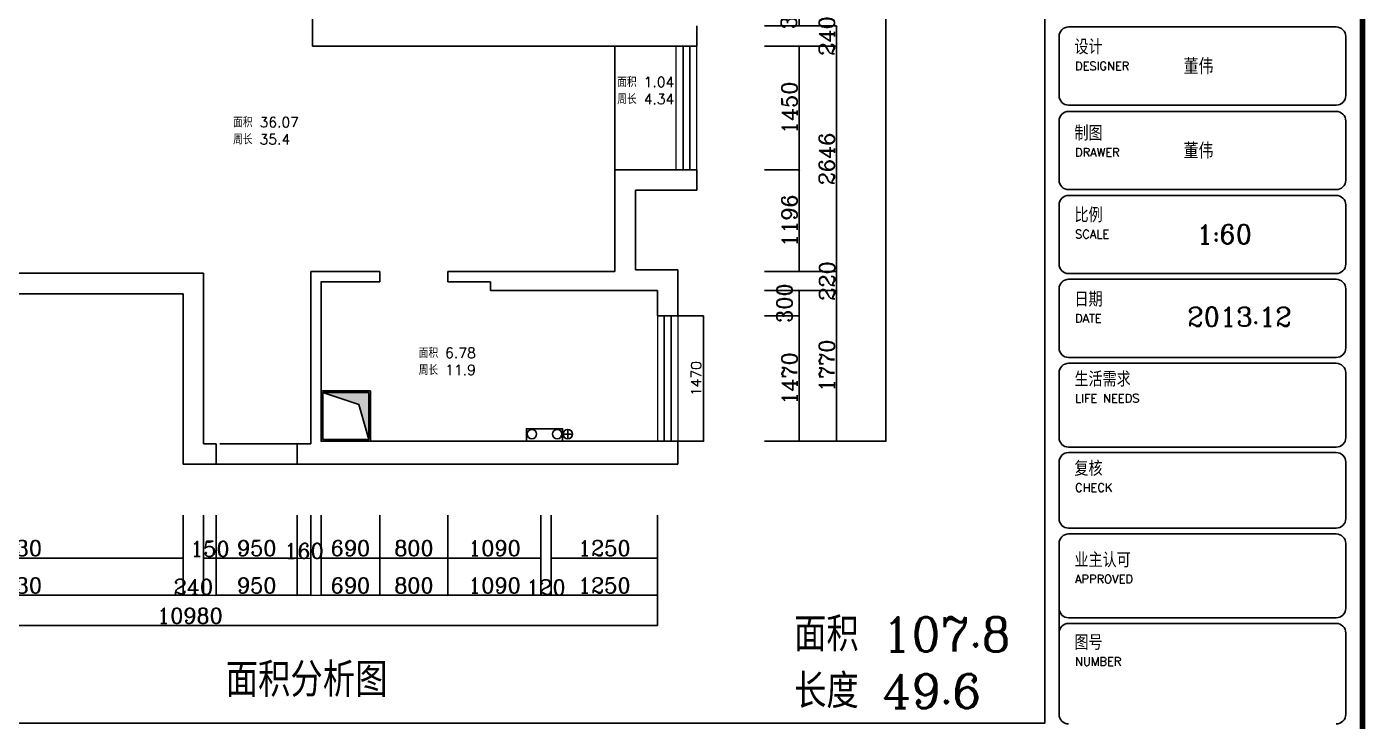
# Model space of a CAD drawing. Header units: millimetres. Extents: x 450898 to 739469, y -912654 to -458543.
# Drawn here: x 459396 to 475110, y -894911 to -886762 of the extents above; entities that cross this region are included whole.
import ezdxf

# ---------------------------------------------------------------- set-up
doc = ezdxf.new("R2010")
doc.units = ezdxf.units.MM
doc.header["$MEASUREMENT"] = 0
doc.header["$PDMODE"] = 3
doc.layers.get('0').update_dxf_attribs({"linetype": 'CONTINUOUS'})
doc.layers.get('DEFPOINTS').update_dxf_attribs({"linetype": 'CONTINUOUS'})
for name, color, linetype in [('TOP', 7, 'CONTINUOUS'), ('txt', 7, 'CONTINUOUS'), ('墙线', 5, 'CONTINUOUS'), ('家具', 7, 'CONTINUOUS')]:
    doc.layers.add(name, color=color, linetype=linetype)
doc.layers.add('门窗', color=4, linetype='CONTINUOUS', lineweight=13)
doc.styles.add('HZXY', font='complex.shx', dxfattribs={"bigfont": 'HZXY.shx'})
doc.styles.add('ROMAND', font='romand')
doc.styles.get("Standard").update_dxf_attribs({"font": 'complex.shx', "bigfont": 'hzxy.shx'})
doc.dimstyles.new('LMDIM40', dxfattribs={"dimtxt": 80, "dimasz": 20, "dimexe": 0, "dimexo": 0, "dimgap": 25, "dimtad": 1, "dimdec": 0, "dimzin": 0, "dimdsep": 46, "dimtxsty": 'Standard', "dimblk1": 'DOT', "dimblk2": 'DOT', "dimsah": 1, "dimcen": 0, "dimclrd": 2, "dimclre": 2, "dimclrt": 2, "dimadec": 0, "dimazin": 0, "dimtfac": 1, "dimtdec": 0, "dimtmove": 2, "dimatfit": 3, "dimldrblk": 'DOT', "dimfxl": 0, "dimtolj": 1, "dimtzin": 0, "dimarcsym": 0})

# ---------------------------------------------------------------- blocks, each defined once
blk = doc.blocks.new('_ArchTick')
at = {"color": 0, "linetype": 'ByBlock', "const_width": 0.15}
blk.add_lwpolyline([(-0.5, -0.5), (0.5, 0.5)], dxfattribs=at)
blk = doc.blocks.new('*D540')
at = {"layer": 'DEFPOINTS', "color": 0}
for p in [(468057, -890155), (468466, -890155), (468057, -891625)]:
    blk.add_point(p, dxfattribs=at)
at = {"layer": '门窗', "color": 2, "lineweight": -2}
for p, q in [((468057, -890155), (468466, -890155)), ((468466, -891625), (468466, -890155)), ((468057, -891625), (468466, -891625))]:
    blk.add_line(p, q, dxfattribs=at)
at = {"layer": '门窗', "color": 2, "lineweight": -2, "xscale": 20, "yscale": 20, "zscale": 20}
for p, rotation in [((468466, -890155), 90), ((468466, -891625), 270)]:
    blk.add_blockref('_ArchTick', p, dxfattribs=dict(at, rotation=rotation))
at = {"layer": '门窗', "color": 2, "insert": (468351, -890890), "char_height": 180, "attachment_point": 5, "rotation": 90}
blk.add_mtext('\\A1;1470', dxfattribs=at)
blk = doc.blocks.new('_DOT')
at = {"color": 0, "linetype": 'ByBlock'}
blk.add_line((-0.5, 0), (-1, 0), dxfattribs=at)
at = {"color": 0, "linetype": 'ByBlock', "const_width": 0.5}
blk.add_lwpolyline([(-0.25, 0, 1), (0.25, 0, 1)], format="xyb", close=True, dxfattribs=at)
blk = doc.blocks.new('DOT')
at = {"color": 0, "linetype": 'ByBlock'}
blk.add_line((-0.35, 0), (-1, 0), dxfattribs=at)
at = {"color": 0, "linetype": 'ByBlock', "const_width": 0.35}
blk.add_lwpolyline([(-0.175, 0, 1), (0.175, 0, 1)], format="xyb", close=True, dxfattribs=at)
blk = doc.blocks.new('*D541')
at = {"layer": 'DEFPOINTS', "color": 0}
for p in [(468057, -889855), (468466, -889855), (468057, -890155)]:
    blk.add_point(p, dxfattribs=at)
at = {"layer": '门窗', "color": 2, "lineweight": -2}
for p, q in [((468057, -889855), (468466, -889855)), ((468466, -890155), (468466, -889855)), ((468057, -890155), (468466, -890155))]:
    blk.add_line(p, q, dxfattribs=at)
at = {"layer": '门窗', "color": 2, "lineweight": -2, "xscale": 20, "yscale": 20, "zscale": 20}
for p, rotation in [((468466, -889855), 90), ((468466, -890155), 270)]:
    blk.add_blockref('_ArchTick', p, dxfattribs=dict(at, rotation=rotation))
at = {"layer": '门窗', "color": 2, "insert": (468292, -890005), "char_height": 180, "attachment_point": 5, "rotation": 90}
blk.add_mtext('\\A1;300', dxfattribs=at)
blk = doc.blocks.new('*D542')
at = {"layer": 'DEFPOINTS', "color": 0}
for p in [(468057, -888439), (468466, -888439), (468057, -889635)]:
    blk.add_point(p, dxfattribs=at)
at = {"layer": '门窗', "color": 2, "lineweight": -2}
for p, q in [((468057, -888439), (468466, -888439)), ((468466, -889635), (468466, -888439)), ((468057, -889635), (468466, -889635))]:
    blk.add_line(p, q, dxfattribs=at)
at = {"layer": '门窗', "color": 2, "lineweight": -2, "xscale": 20, "yscale": 20, "zscale": 20}
for p, rotation in [((468466, -888439), 90), ((468466, -889635), 270)]:
    blk.add_blockref('_ArchTick', p, dxfattribs=dict(at, rotation=rotation))
at = {"layer": '门窗', "color": 2, "insert": (468351, -889037), "char_height": 180, "attachment_point": 5, "rotation": 90}
blk.add_mtext('\\A1;1196', dxfattribs=at)
blk = doc.blocks.new('*D543')
at = {"layer": 'DEFPOINTS', "color": 0}
for p in [(468057, -886989), (468466, -886989), (468057, -888439)]:
    blk.add_point(p, dxfattribs=at)
at = {"layer": '门窗', "color": 2, "lineweight": -2}
for p, q in [((468057, -886989), (468466, -886989)), ((468466, -888439), (468466, -886989)), ((468057, -888439), (468466, -888439))]:
    blk.add_line(p, q, dxfattribs=at)
at = {"layer": '门窗', "color": 2, "lineweight": -2, "xscale": 20, "yscale": 20, "zscale": 20}
for p, rotation in [((468466, -886989), 90), ((468466, -888439), 270)]:
    blk.add_blockref('_ArchTick', p, dxfattribs=dict(at, rotation=rotation))
at = {"layer": '门窗', "color": 2, "insert": (468351, -887714), "char_height": 180, "attachment_point": 5, "rotation": 90}
blk.add_mtext('\\A1;1450', dxfattribs=at)
blk = doc.blocks.new('*D544')
at = {"layer": 'DEFPOINTS', "color": 0}
for p in [(468057, -886369), (468466, -886369), (468057, -886749)]:
    blk.add_point(p, dxfattribs=at)
at = {"layer": '门窗', "color": 2, "lineweight": -2}
for p, q in [((468057, -886369), (468466, -886369)), ((468466, -886749), (468466, -886369)), ((468057, -886749), (468466, -886749))]:
    blk.add_line(p, q, dxfattribs=at)
at = {"layer": '门窗', "color": 2, "lineweight": -2, "xscale": 20, "yscale": 20, "zscale": 20}
for p, rotation in [((468466, -886369), 90), ((468466, -886749), 270)]:
    blk.add_blockref('_ArchTick', p, dxfattribs=dict(at, rotation=rotation))
at = {"layer": '门窗', "color": 2, "insert": (468342, -886559), "char_height": 180, "attachment_point": 5, "rotation": 90}
blk.add_mtext('\\A1;380', dxfattribs=at)
blk = doc.blocks.new('*D553')
at = {"layer": 'DEFPOINTS', "color": 0}
for p in [(468057, -886749), (468057, -886989), (468904, -886989)]:
    blk.add_point(p, dxfattribs=at)
at = {"layer": '门窗', "color": 2, "lineweight": -2}
for p, q in [((468057, -886749), (468904, -886749)), ((468904, -886749), (468904, -886989)), ((468057, -886989), (468904, -886989))]:
    blk.add_line(p, q, dxfattribs=at)
at = {"layer": '门窗', "color": 2, "lineweight": -2, "xscale": 20, "yscale": 20, "zscale": 20}
for p, rotation in [((468904, -886749), 90), ((468904, -886989), 270)]:
    blk.add_blockref('_ArchTick', p, dxfattribs=dict(at, rotation=rotation))
at = {"layer": '门窗', "color": 2, "insert": (468790, -886869), "char_height": 180, "attachment_point": 5, "rotation": 90}
blk.add_mtext('\\A1;240', dxfattribs=at)
blk = doc.blocks.new('*D554')
at = {"layer": 'DEFPOINTS', "color": 0}
for p in [(468057, -886989), (468057, -889635), (468904, -889635)]:
    blk.add_point(p, dxfattribs=at)
at = {"layer": '门窗', "color": 2, "lineweight": -2}
for p, q in [((468057, -886989), (468904, -886989)), ((468904, -886989), (468904, -889635)), ((468057, -889635), (468904, -889635))]:
    blk.add_line(p, q, dxfattribs=at)
at = {"layer": '门窗', "color": 2, "lineweight": -2, "xscale": 20, "yscale": 20, "zscale": 20}
for p, rotation in [((468904, -886989), 90), ((468904, -889635), 270)]:
    blk.add_blockref('_ArchTick', p, dxfattribs=dict(at, rotation=rotation))
at = {"layer": '门窗', "color": 2, "insert": (468789, -888312), "char_height": 180, "attachment_point": 5, "rotation": 90}
blk.add_mtext('\\A1;2646', dxfattribs=at)
blk = doc.blocks.new('*D555')
at = {"layer": 'DEFPOINTS', "color": 0}
for p in [(468057, -889635), (468057, -889855), (468904, -889855)]:
    blk.add_point(p, dxfattribs=at)
at = {"layer": '门窗', "color": 2, "lineweight": -2}
for p, q in [((468057, -889635), (468904, -889635)), ((468904, -889635), (468904, -889855)), ((468057, -889855), (468904, -889855))]:
    blk.add_line(p, q, dxfattribs=at)
at = {"layer": '门窗', "color": 2, "lineweight": -2, "xscale": 20, "yscale": 20, "zscale": 20}
for p, rotation in [((468904, -889635), 90), ((468904, -889855), 270)]:
    blk.add_blockref('_ArchTick', p, dxfattribs=dict(at, rotation=rotation))
at = {"layer": '门窗', "color": 2, "insert": (468794, -889745), "char_height": 180, "attachment_point": 5, "rotation": 90}
blk.add_mtext('\\A1;220', dxfattribs=at)
blk = doc.blocks.new('*D556')
at = {"layer": 'DEFPOINTS', "color": 0}
for p in [(468057, -889855), (468057, -891625), (468904, -891625)]:
    blk.add_point(p, dxfattribs=at)
at = {"layer": '门窗', "color": 2, "lineweight": -2}
for p, q in [((468057, -889855), (468904, -889855)), ((468904, -889855), (468904, -891625)), ((468057, -891625), (468904, -891625))]:
    blk.add_line(p, q, dxfattribs=at)
at = {"layer": '门窗', "color": 2, "lineweight": -2, "xscale": 20, "yscale": 20, "zscale": 20}
for p, rotation in [((468904, -889855), 90), ((468904, -891625), 270)]:
    blk.add_blockref('_ArchTick', p, dxfattribs=dict(at, rotation=rotation))
at = {"layer": '门窗', "color": 2, "insert": (468789, -890740), "char_height": 180, "attachment_point": 5, "rotation": 90}
blk.add_mtext('\\A1;1770', dxfattribs=at)
blk = doc.blocks.new('*D557')
at = {"layer": 'DEFPOINTS', "color": 0}
for p in [(468057, -880999), (468057, -891625), (469481, -891625)]:
    blk.add_point(p, dxfattribs=at)
at = {"layer": '门窗', "color": 2, "lineweight": -2}
for p, q in [((468057, -880999), (469481, -880999)), ((469481, -880999), (469481, -891625)), ((468057, -891625), (469481, -891625))]:
    blk.add_line(p, q, dxfattribs=at)
at = {"layer": '门窗', "color": 2, "lineweight": -2, "xscale": 20, "yscale": 20, "zscale": 20}
for p, rotation in [((469481, -880999), 90), ((469481, -891625), 270)]:
    blk.add_blockref('_ArchTick', p, dxfattribs=dict(at, rotation=rotation))
at = {"layer": '门窗', "color": 2, "insert": (469366, -886312), "char_height": 180, "attachment_point": 5, "rotation": 90}
blk.add_mtext('\\A1;10626', dxfattribs=at)
blk = doc.blocks.new('*D575')
at = {"layer": 'DEFPOINTS', "color": 0}
for p in [(457301, -892493), (461231, -892493), (461231, -892996)]:
    blk.add_point(p, dxfattribs=at)
at = {"layer": '门窗', "color": 2, "lineweight": -2}
for p, q in [((457301, -892493), (457301, -892996)), ((461231, -892493), (461231, -892996)), ((457301, -892996), (461231, -892996))]:
    blk.add_line(p, q, dxfattribs=at)
at = {"layer": '门窗', "color": 2, "lineweight": -2, "xscale": 20, "yscale": 20, "zscale": 20, "rotation": 180}
blk.add_blockref('_ArchTick', (457301, -892996), dxfattribs=at)
at = {"layer": '门窗', "color": 2, "lineweight": -2, "xscale": 20, "yscale": 20, "zscale": 20}
blk.add_blockref('_ArchTick', (461231, -892996), dxfattribs=at)
at = {"layer": '门窗', "color": 2, "insert": (459266, -892881), "char_height": 180, "attachment_point": 5}
blk.add_mtext('\\A1;3930', dxfattribs=at)
blk = doc.blocks.new('*D576')
at = {"layer": 'DEFPOINTS', "color": 0}
for p in [(461471, -892493), (461621, -892493), (461621, -892996)]:
    blk.add_point(p, dxfattribs=at)
at = {"layer": '门窗', "color": 2, "lineweight": -2}
for p, q in [((461471, -892493), (461471, -892996)), ((461621, -892493), (461621, -892996)), ((461471, -892996), (461621, -892996))]:
    blk.add_line(p, q, dxfattribs=at)
at = {"layer": '门窗', "color": 2, "lineweight": -2, "xscale": 20, "yscale": 20, "zscale": 20, "rotation": 180}
blk.add_blockref('_ArchTick', (461471, -892996), dxfattribs=at)
at = {"layer": '门窗', "color": 2, "lineweight": -2, "xscale": 20, "yscale": 20, "zscale": 20}
blk.add_blockref('_ArchTick', (461621, -892996), dxfattribs=at)
at = {"layer": '门窗', "color": 2, "insert": (461546, -892889), "char_height": 180, "attachment_point": 5}
blk.add_mtext('\\A1;150', dxfattribs=at)
blk = doc.blocks.new('*D577')
at = {"layer": 'DEFPOINTS', "color": 0}
for p in [(461621, -892493), (462571, -892493), (462571, -892996)]:
    blk.add_point(p, dxfattribs=at)
at = {"layer": '门窗', "color": 2, "lineweight": -2}
for p, q in [((461621, -892493), (461621, -892996)), ((462571, -892493), (462571, -892996)), ((461621, -892996), (462571, -892996))]:
    blk.add_line(p, q, dxfattribs=at)
at = {"layer": '门窗', "color": 2, "lineweight": -2, "xscale": 20, "yscale": 20, "zscale": 20, "rotation": 180}
blk.add_blockref('_ArchTick', (461621, -892996), dxfattribs=at)
at = {"layer": '门窗', "color": 2, "lineweight": -2, "xscale": 20, "yscale": 20, "zscale": 20}
blk.add_blockref('_ArchTick', (462571, -892996), dxfattribs=at)
at = {"layer": '门窗', "color": 2, "insert": (462096, -892881), "char_height": 180, "attachment_point": 5}
blk.add_mtext('\\A1;950', dxfattribs=at)
blk = doc.blocks.new('*D578')
at = {"layer": 'DEFPOINTS', "color": 0}
for p in [(462851, -892493), (463541, -892493), (463541, -892996)]:
    blk.add_point(p, dxfattribs=at)
at = {"layer": '门窗', "color": 2, "lineweight": -2}
for p, q in [((462851, -892493), (462851, -892996)), ((463541, -892493), (463541, -892996)), ((462851, -892996), (463541, -892996))]:
    blk.add_line(p, q, dxfattribs=at)
at = {"layer": '门窗', "color": 2, "lineweight": -2, "xscale": 20, "yscale": 20, "zscale": 20, "rotation": 180}
blk.add_blockref('_ArchTick', (462851, -892996), dxfattribs=at)
at = {"layer": '门窗', "color": 2, "lineweight": -2, "xscale": 20, "yscale": 20, "zscale": 20}
blk.add_blockref('_ArchTick', (463541, -892996), dxfattribs=at)
at = {"layer": '门窗', "color": 2, "insert": (463196, -892881), "char_height": 180, "attachment_point": 5}
blk.add_mtext('\\A1;690', dxfattribs=at)
blk = doc.blocks.new('*D579')
at = {"layer": 'DEFPOINTS', "color": 0}
for p in [(463541, -892493), (464341, -892493), (464341, -892996)]:
    blk.add_point(p, dxfattribs=at)
at = {"layer": '门窗', "color": 2, "lineweight": -2}
for p, q in [((463541, -892493), (463541, -892996)), ((464341, -892493), (464341, -892996)), ((463541, -892996), (464341, -892996))]:
    blk.add_line(p, q, dxfattribs=at)
at = {"layer": '门窗', "color": 2, "lineweight": -2, "xscale": 20, "yscale": 20, "zscale": 20, "rotation": 180}
blk.add_blockref('_ArchTick', (463541, -892996), dxfattribs=at)
at = {"layer": '门窗', "color": 2, "lineweight": -2, "xscale": 20, "yscale": 20, "zscale": 20}
blk.add_blockref('_ArchTick', (464341, -892996), dxfattribs=at)
at = {"layer": '门窗', "color": 2, "insert": (463941, -892881), "char_height": 180, "attachment_point": 5}
blk.add_mtext('\\A1;800', dxfattribs=at)
blk = doc.blocks.new('*D580')
at = {"layer": 'DEFPOINTS', "color": 0}
for p in [(464341, -892493), (465431, -892493), (465431, -892996)]:
    blk.add_point(p, dxfattribs=at)
at = {"layer": '门窗', "color": 2, "lineweight": -2}
for p, q in [((464341, -892493), (464341, -892996)), ((465431, -892493), (465431, -892996)), ((464341, -892996), (465431, -892996))]:
    blk.add_line(p, q, dxfattribs=at)
at = {"layer": '门窗', "color": 2, "lineweight": -2, "xscale": 20, "yscale": 20, "zscale": 20, "rotation": 180}
blk.add_blockref('_ArchTick', (464341, -892996), dxfattribs=at)
at = {"layer": '门窗', "color": 2, "lineweight": -2, "xscale": 20, "yscale": 20, "zscale": 20}
blk.add_blockref('_ArchTick', (465431, -892996), dxfattribs=at)
at = {"layer": '门窗', "color": 2, "insert": (464886, -892881), "char_height": 180, "attachment_point": 5}
blk.add_mtext('\\A1;1090', dxfattribs=at)
blk = doc.blocks.new('*D581')
at = {"layer": 'DEFPOINTS', "color": 0}
for p in [(465551, -892493), (466801, -892493), (466801, -892996)]:
    blk.add_point(p, dxfattribs=at)
at = {"layer": '门窗', "color": 2, "lineweight": -2}
for p, q in [((465551, -892493), (465551, -892996)), ((466801, -892493), (466801, -892996)), ((465551, -892996), (466801, -892996))]:
    blk.add_line(p, q, dxfattribs=at)
at = {"layer": '门窗', "color": 2, "lineweight": -2, "xscale": 20, "yscale": 20, "zscale": 20, "rotation": 180}
blk.add_blockref('_ArchTick', (465551, -892996), dxfattribs=at)
at = {"layer": '门窗', "color": 2, "lineweight": -2, "xscale": 20, "yscale": 20, "zscale": 20}
blk.add_blockref('_ArchTick', (466801, -892996), dxfattribs=at)
at = {"layer": '门窗', "color": 2, "insert": (466176, -892881), "char_height": 180, "attachment_point": 5}
blk.add_mtext('\\A1;1250', dxfattribs=at)
blk = doc.blocks.new('*D584')
at = {"layer": 'DEFPOINTS', "color": 0}
for p in [(457301, -892493), (461231, -892493), (461231, -893433)]:
    blk.add_point(p, dxfattribs=at)
at = {"layer": '门窗', "color": 2, "lineweight": -2}
for p, q in [((457301, -892493), (457301, -893433)), ((461231, -892493), (461231, -893433)), ((457301, -893433), (461231, -893433))]:
    blk.add_line(p, q, dxfattribs=at)
at = {"layer": '门窗', "color": 2, "lineweight": -2, "xscale": 20, "yscale": 20, "zscale": 20, "rotation": 180}
blk.add_blockref('_ArchTick', (457301, -893433), dxfattribs=at)
at = {"layer": '门窗', "color": 2, "lineweight": -2, "xscale": 20, "yscale": 20, "zscale": 20}
blk.add_blockref('_ArchTick', (461231, -893433), dxfattribs=at)
at = {"layer": '门窗', "color": 2, "insert": (459266, -893318), "char_height": 180, "attachment_point": 5}
blk.add_mtext('\\A1;3930', dxfattribs=at)
blk = doc.blocks.new('*D585')
at = {"layer": 'DEFPOINTS', "color": 0}
for p in [(461231, -892493), (461471, -892493), (461471, -893433)]:
    blk.add_point(p, dxfattribs=at)
at = {"layer": '门窗', "color": 2, "lineweight": -2}
for p, q in [((461231, -892493), (461231, -893433)), ((461471, -892493), (461471, -893433)), ((461231, -893433), (461471, -893433))]:
    blk.add_line(p, q, dxfattribs=at)
at = {"layer": '门窗', "color": 2, "lineweight": -2, "xscale": 20, "yscale": 20, "zscale": 20, "rotation": 180}
blk.add_blockref('_ArchTick', (461231, -893433), dxfattribs=at)
at = {"layer": '门窗', "color": 2, "lineweight": -2, "xscale": 20, "yscale": 20, "zscale": 20}
blk.add_blockref('_ArchTick', (461471, -893433), dxfattribs=at)
at = {"layer": '门窗', "color": 2, "insert": (461351, -893335), "char_height": 180, "attachment_point": 5}
blk.add_mtext('\\A1;240', dxfattribs=at)
blk = doc.blocks.new('*D586')
at = {"layer": 'DEFPOINTS', "color": 0}
for p in [(461621, -892493), (462571, -892493), (462571, -893433)]:
    blk.add_point(p, dxfattribs=at)
at = {"layer": '门窗', "color": 2, "lineweight": -2}
for p, q in [((461621, -892493), (461621, -893433)), ((462571, -892493), (462571, -893433)), ((461621, -893433), (462571, -893433))]:
    blk.add_line(p, q, dxfattribs=at)
at = {"layer": '门窗', "color": 2, "lineweight": -2, "xscale": 20, "yscale": 20, "zscale": 20, "rotation": 180}
blk.add_blockref('_ArchTick', (461621, -893433), dxfattribs=at)
at = {"layer": '门窗', "color": 2, "lineweight": -2, "xscale": 20, "yscale": 20, "zscale": 20}
blk.add_blockref('_ArchTick', (462571, -893433), dxfattribs=at)
at = {"layer": '门窗', "color": 2, "insert": (462096, -893318), "char_height": 180, "attachment_point": 5}
blk.add_mtext('\\A1;950', dxfattribs=at)
blk = doc.blocks.new('*D587')
at = {"layer": 'DEFPOINTS', "color": 0}
for p in [(462571, -892493), (462731, -892493), (462731, -893433)]:
    blk.add_point(p, dxfattribs=at)
at = {"layer": '门窗', "color": 2, "lineweight": -2}
for p, q in [((462571, -892493), (462571, -893433)), ((462731, -892493), (462731, -893433)), ((462571, -893433), (462731, -893433))]:
    blk.add_line(p, q, dxfattribs=at)
at = {"layer": '门窗', "color": 2, "lineweight": -2, "xscale": 20, "yscale": 20, "zscale": 20, "rotation": 180}
blk.add_blockref('_ArchTick', (462571, -893433), dxfattribs=at)
at = {"layer": '门窗', "color": 2, "lineweight": -2, "xscale": 20, "yscale": 20, "zscale": 20}
blk.add_blockref('_ArchTick', (462731, -893433), dxfattribs=at)
at = {"layer": '门窗', "color": 2, "insert": (462651, -892913), "char_height": 180, "attachment_point": 5}
blk.add_mtext('\\A1;160', dxfattribs=at)
blk = doc.blocks.new('*D588')
at = {"layer": 'DEFPOINTS', "color": 0}
for p in [(462851, -892493), (463541, -892493), (463541, -893433)]:
    blk.add_point(p, dxfattribs=at)
at = {"layer": '门窗', "color": 2, "lineweight": -2}
for p, q in [((462851, -892493), (462851, -893433)), ((463541, -892493), (463541, -893433)), ((462851, -893433), (463541, -893433))]:
    blk.add_line(p, q, dxfattribs=at)
at = {"layer": '门窗', "color": 2, "lineweight": -2, "xscale": 20, "yscale": 20, "zscale": 20, "rotation": 180}
blk.add_blockref('_ArchTick', (462851, -893433), dxfattribs=at)
at = {"layer": '门窗', "color": 2, "lineweight": -2, "xscale": 20, "yscale": 20, "zscale": 20}
blk.add_blockref('_ArchTick', (463541, -893433), dxfattribs=at)
at = {"layer": '门窗', "color": 2, "insert": (463196, -893318), "char_height": 180, "attachment_point": 5}
blk.add_mtext('\\A1;690', dxfattribs=at)
blk = doc.blocks.new('*D589')
at = {"layer": 'DEFPOINTS', "color": 0}
for p in [(463541, -892493), (464341, -892493), (464341, -893433)]:
    blk.add_point(p, dxfattribs=at)
at = {"layer": '门窗', "color": 2, "lineweight": -2}
for p, q in [((463541, -892493), (463541, -893433)), ((464341, -892493), (464341, -893433)), ((463541, -893433), (464341, -893433))]:
    blk.add_line(p, q, dxfattribs=at)
at = {"layer": '门窗', "color": 2, "lineweight": -2, "xscale": 20, "yscale": 20, "zscale": 20, "rotation": 180}
blk.add_blockref('_ArchTick', (463541, -893433), dxfattribs=at)
at = {"layer": '门窗', "color": 2, "lineweight": -2, "xscale": 20, "yscale": 20, "zscale": 20}
blk.add_blockref('_ArchTick', (464341, -893433), dxfattribs=at)
at = {"layer": '门窗', "color": 2, "insert": (463941, -893318), "char_height": 180, "attachment_point": 5}
blk.add_mtext('\\A1;800', dxfattribs=at)
blk = doc.blocks.new('*D590')
at = {"layer": 'DEFPOINTS', "color": 0}
for p in [(464341, -892493), (465431, -892493), (465431, -893433)]:
    blk.add_point(p, dxfattribs=at)
at = {"layer": '门窗', "color": 2, "lineweight": -2}
for p, q in [((464341, -892493), (464341, -893433)), ((465431, -892493), (465431, -893433)), ((464341, -893433), (465431, -893433))]:
    blk.add_line(p, q, dxfattribs=at)
at = {"layer": '门窗', "color": 2, "lineweight": -2, "xscale": 20, "yscale": 20, "zscale": 20, "rotation": 180}
blk.add_blockref('_ArchTick', (464341, -893433), dxfattribs=at)
at = {"layer": '门窗', "color": 2, "lineweight": -2, "xscale": 20, "yscale": 20, "zscale": 20}
blk.add_blockref('_ArchTick', (465431, -893433), dxfattribs=at)
at = {"layer": '门窗', "color": 2, "insert": (464886, -893318), "char_height": 180, "attachment_point": 5}
blk.add_mtext('\\A1;1090', dxfattribs=at)
blk = doc.blocks.new('*D591')
at = {"layer": 'DEFPOINTS', "color": 0}
for p in [(465431, -892493), (465551, -892493), (465551, -893433)]:
    blk.add_point(p, dxfattribs=at)
at = {"layer": '门窗', "color": 2, "lineweight": -2}
for p, q in [((465431, -892493), (465431, -893433)), ((465551, -892493), (465551, -893433)), ((465431, -893433), (465551, -893433))]:
    blk.add_line(p, q, dxfattribs=at)
at = {"layer": '门窗', "color": 2, "lineweight": -2, "xscale": 20, "yscale": 20, "zscale": 20, "rotation": 180}
blk.add_blockref('_ArchTick', (465431, -893433), dxfattribs=at)
at = {"layer": '门窗', "color": 2, "lineweight": -2, "xscale": 20, "yscale": 20, "zscale": 20}
blk.add_blockref('_ArchTick', (465551, -893433), dxfattribs=at)
at = {"layer": '门窗', "color": 2, "insert": (465491, -893341), "char_height": 180, "attachment_point": 5}
blk.add_mtext('\\A1;120', dxfattribs=at)
blk = doc.blocks.new('*D592')
at = {"layer": 'DEFPOINTS', "color": 0}
for p in [(465551, -892493), (466801, -892493), (466801, -893433)]:
    blk.add_point(p, dxfattribs=at)
at = {"layer": '门窗', "color": 2, "lineweight": -2}
for p, q in [((465551, -892493), (465551, -893433)), ((466801, -892493), (466801, -893433)), ((465551, -893433), (466801, -893433))]:
    blk.add_line(p, q, dxfattribs=at)
at = {"layer": '门窗', "color": 2, "lineweight": -2, "xscale": 20, "yscale": 20, "zscale": 20, "rotation": 180}
blk.add_blockref('_ArchTick', (465551, -893433), dxfattribs=at)
at = {"layer": '门窗', "color": 2, "lineweight": -2, "xscale": 20, "yscale": 20, "zscale": 20}
blk.add_blockref('_ArchTick', (466801, -893433), dxfattribs=at)
at = {"layer": '门窗', "color": 2, "insert": (466176, -893318), "char_height": 180, "attachment_point": 5}
blk.add_mtext('\\A1;1250', dxfattribs=at)
blk = doc.blocks.new('*D593')
at = {"layer": 'DEFPOINTS', "color": 0}
for p in [(455821, -892493), (466801, -892493), (466801, -893789)]:
    blk.add_point(p, dxfattribs=at)
at = {"layer": '门窗', "color": 2, "lineweight": -2}
for p, q in [((455821, -892493), (455821, -893789)), ((466801, -892493), (466801, -893789)), ((455821, -893789), (466801, -893789))]:
    blk.add_line(p, q, dxfattribs=at)
at = {"layer": '门窗', "color": 2, "lineweight": -2, "xscale": 20, "yscale": 20, "zscale": 20, "rotation": 180}
blk.add_blockref('_ArchTick', (455821, -893789), dxfattribs=at)
at = {"layer": '门窗', "color": 2, "lineweight": -2, "xscale": 20, "yscale": 20, "zscale": 20}
blk.add_blockref('_ArchTick', (466801, -893789), dxfattribs=at)
at = {"layer": '门窗', "color": 2, "insert": (461311, -893674), "char_height": 180, "attachment_point": 5}
blk.add_mtext('\\A1;10980', dxfattribs=at)
blk = doc.blocks.new('TRYR')
at = {"color": 4}
for p, q in [((523717, -858611), (523717, -857853)), ((523839, -857731), (527270, -857731)), ((527393, -857853), (527393, -858611)), ((523839, -858733), (527270, -858733)), ((523839, -858814), (527270, -858814)), ((523717, -859694), (523717, -858936)), ((527393, -858936), (527393, -859694)), ((523839, -859816), (527270, -859816)), ((523839, -859889), (527270, -859889)), ((523717, -860769), (523717, -860012)), ((527393, -860012), (527393, -860769)), ((523839, -860892), (527270, -860892)), ((523717, -861087), (523717, -861845)), ((523839, -860965), (527270, -860965)), ((527393, -861087), (527393, -861845)), ((523839, -861967), (527270, -861967)), ((523717, -862163), (523717, -862994)), ((523839, -862041), (527270, -862041)), ((527393, -862163), (527393, -862994)), ((523839, -863116), (527270, -863116)), ((523839, -863185), (527270, -863185)), ((523717, -863307), (523717, -864032)), ((527393, -863307), (527393, -864032)), ((523839, -864154), (527270, -864154)), ((523717, -864350), (523717, -865181)), ((523839, -864227), (527270, -864227)), ((527393, -864350), (527393, -865181)), ((523717, -865565), (523717, -864710)), ((523839, -865303), (527270, -865303)), ((523839, -865375), (527270, -865375)), ((523717, -865497), (523717, -866541)), ((527393, -865497), (527393, -866541))]:
    blk.add_line(p, q, dxfattribs=at)
at = {"const_width": 73}
blk.add_lwpolyline([(501239, -866833), (527605, -866831), (527605, -847696), (501239, -847697)], close=True, dxfattribs=at)
at = {"color": 4}
blk.add_lwpolyline([(501422, -847892), (501422, -866653), (523535, -866652), (523535, -847891)], close=True, dxfattribs=at)
for centre, start, end in [((523839, -857853), 90, 180), ((527270, -857853), 0, 90), ((523839, -858611), 180, 270), ((527270, -858611), 270, 0), ((523839, -858936), 90, 180), ((527270, -858936), 0, 90), ((523839, -859694), 180, 270), ((527270, -859694), 270, 0), ((523839, -860012), 90, 180), ((527270, -860012), 0, 90), ((523839, -860769), 180, 270), ((527270, -860769), 270, 0), ((523839, -861087), 90, 180), ((527270, -861087), 0, 90), ((523839, -861845), 180, 270), ((527270, -861845), 270, 0), ((523839, -862163), 90, 180), ((527270, -862163), 0, 90), ((523839, -862994), 180, 270), ((527270, -862994), 270, 0), ((523839, -863307), 90, 180), ((527270, -863307), 0, 90), ((523839, -864032), 180, 270), ((527270, -864032), 270, 0), ((523839, -864350), 90, 180), ((527270, -864350), 0, 90), ((523839, -865181), 180, 270), ((527270, -865181), 270, 0), ((523839, -865497), 90, 180), ((527270, -865497), 0, 90), ((523839, -866541), 180, 270), ((527270, -866541), 270, 0)]:
    blk.add_arc(centre, 122, start, end, dxfattribs=at)
for s, height, style, p in [('设计', 189.5, 'HZXY', (523914, -858082)), ('DESIGNER', 107.6, 'ROMAND', (523921, -858285)), ('制图', 189.5, 'HZXY', (523914, -859188)), ('DRAWER', 107.6, 'ROMAND', (523921, -859392)), ('比例', 189.5, 'HZXY', (523914, -860236)), ('1:60', 244.1, 'HZXY', (525478, -860510)), ('SCALE', 107.6, 'ROMAND', (523921, -860440)), ('日期', 189.5, 'HZXY', (523914, -861316)), ('DATE', 107.6, 'ROMAND', (523921, -861519)), ('2013.12', 244.1, 'HZXY', (525360, -861567)), ('复核', 189.5, 'HZXY', (523914, -863485)), ('CHECK', 107.6, 'ROMAND', (523921, -863688)), ('业主认可', 189.5, 'HZXY', (523914, -864657)), ('APPROVED', 107.6, 'ROMAND', (523921, -864860)), ('图号', 189.5, 'HZXY', (523914, -865714)), ('NUMBER', 107.6, 'ROMAND', (523921, -865917))]:
    blk.add_text(s, height=height, dxfattribs=dict(style=style)).set_placement(p)
for p in [(525313, -858337), (525313, -859420)]:
    blk.add_text('董伟', height=201.4).set_placement(p)
at = {"color": 2}
for s, height, style, p in [('生活需求', 189.5, 'HZXY', (523914, -862340)), ('LIFE NEEDS', 107.6, 'ROMAND', (523921, -862544))]:
    blk.add_text(s, height=height, dxfattribs=dict(at, style=style)).set_placement(p)
blk = doc.blocks.new('*D676')
at = {"layer": 'DEFPOINTS', "color": 2, "lineweight": -2}
for p, q in [((466801, -890155), (467340, -890155)), ((467340, -890155), (467340, -891625)), ((466801, -891625), (467340, -891625))]:
    blk.add_line(p, q, dxfattribs=at)
at = {"layer": 'DEFPOINTS', "color": 0}
for p in [(466801, -890155), (466801, -891625), (467340, -891625)]:
    blk.add_point(p, dxfattribs=at)
at = {"layer": 'DEFPOINTS', "color": 2, "lineweight": -2, "xscale": 20, "yscale": 20, "zscale": 20}
for p, rotation in [((467340, -890155), 90), ((467340, -891625), 270)]:
    blk.add_blockref('_ArchTick', p, dxfattribs=dict(at, rotation=rotation))
at = {"layer": 'DEFPOINTS', "color": 2, "insert": (467255, -890890), "char_height": 120, "attachment_point": 5, "rotation": 90}
blk.add_mtext('\\A1;1470', dxfattribs=at)

msp = doc.modelspace()

# ---------------------------------------------------------------- hatches: boundary and pattern name
at = {"layer": 'txt'}
msp.add_hatch(color=256, dxfattribs=at).paths.add_polyline_path([(463293.2, -891193.4), (463411.2, -891604.6), (463411.2, -891054.6), (462871.2, -891054.6)])

# ---------------------------------------------------------------- linework, layer by layer
at = {"layer": 'DEFPOINTS'}
msp.add_line((466301.2, -888438.6), (466301.2, -886988.6), dxfattribs=at)
at = {"layer": 'txt'}
for p, q in [((467101.2, -888438.6), (467101.2, -886988.6)), ((467181.2, -888438.6), (467181.2, -886988.6)), ((466881.2, -890154.6), (466881.2, -891624.6)), ((466961.2, -890154.6), (466961.2, -891624.6)), ((462871.2, -891054.6), (463293.2, -891193.4)), ((463293.2, -891193.4), (463411.2, -891604.6)), ((465691.8, -891541.9), (465801.8, -891541.9)), ((465746.8, -891486.9), (465746.8, -891596.9))]:
    msp.add_line(p, q, dxfattribs=at)
for points in [[(463431.2, -891034.6), (462851.2, -891034.6), (462851.2, -891624.6), (463431.2, -891624.6)], [(463411.2, -891054.6), (462871.2, -891054.6), (462871.2, -891604.6), (463411.2, -891604.6)], [(465686.6, -891624.6), (465262.1, -891624.6), (465262.1, -891479.2), (465686.6, -891479.2)]]:
    msp.add_lwpolyline(points, close=True, dxfattribs=at)
for centre in [(465326.8, -891541.9), (465624.1, -891541.9), (465746.8, -891541.9)]:
    msp.add_circle(centre, 55, dxfattribs=at)
at = {"layer": '墙线'}
for p, q in [((462751.2, -885278.6), (462751.2, -886988.6)), ((467261.2, -886988.6), (467261.2, -886748.6)), ((462751.2, -886988.6), (466301.2, -886988.6)), ((467261.2, -886988.6), (466301.2, -886988.6)), ((466301.2, -888438.6), (466301.2, -889634.6)), ((466301.2, -888438.6), (467261.2, -888438.6)), ((467261.2, -888678.6), (467261.2, -888438.6)), ((466541.2, -888678.6), (466541.2, -889614.6)), ((466541.2, -888678.6), (467261.2, -888678.6)), ((461471.2, -889654.6), (457301.2, -889654.6)), ((461471.2, -891654.6), (461471.2, -889654.6)), ((462731.2, -891654.6), (462731.2, -889634.6)), ((462731.2, -889634.6), (462951.2, -889634.6)), ((463540.2, -889634.6), (462731.2, -889634.6)), ((463540.2, -889754.6), (463540.2, -889634.6)), ((464340.2, -889634.6), (466300.2, -889634.6)), ((464340.2, -889754.6), (464340.2, -889634.6)), ((466541.2, -889614.6), (467041.2, -889614.6)), ((467041.2, -889614.6), (467041.2, -890154.6)), ((463540.2, -889754.6), (462850.2, -889754.6)), ((462851.2, -889754.6), (462851.2, -891034.6)), ((464340.2, -889754.6), (464841.2, -889754.6)), ((464841.2, -889754.6), (464841.2, -889854.6)), ((464841.2, -889754.6), (464841.2, -889854.6)), ((464841.2, -889854.6), (466801.2, -889854.6)), ((464841.2, -889854.6), (465431.2, -889854.6)), ((465551.2, -889854.6), (466801.2, -889854.6)), ((465551.2, -889854.6), (466801.2, -889854.6)), ((466801.2, -889854.6), (466801.2, -890154.6)), ((461231.2, -889894.6), (457301.2, -889894.6)), ((461231.2, -891894.6), (461231.2, -889894.6)), ((466801.2, -890154.6), (467041.2, -890154.6)), ((462851.2, -891034.6), (463431.2, -891034.6)), ((463431.2, -891034.6), (463431.2, -891624.6)), ((461621.2, -891654.6), (461471.2, -891654.6)), ((461621.2, -891654.6), (461621.2, -891894.6)), ((462571.2, -891654.6), (462571.2, -891894.6)), ((462571.2, -891654.6), (462731.2, -891654.6)), ((463431.2, -891624.6), (466801.2, -891624.6)), ((465551.2, -891624.6), (467041.2, -891624.6)), ((467041.2, -891624.6), (467041.2, -891894.6)), ((461621.2, -891894.6), (461231.2, -891894.6)), ((462571.2, -891894.6), (467041.2, -891894.6))]:
    msp.add_line(p, q, dxfattribs=at)
at = {"layer": '家具', "color": 250}
for p, q in [((461661.2, -891654.6), (462571.2, -891654.6)), ((461621.2, -891894.6), (462571.2, -891894.6))]:
    msp.add_line(p, q, dxfattribs=at)
at = {"layer": '门窗'}
for p, q in [((467021.2, -888438.6), (467021.2, -886988.6)), ((467261.2, -888438.6), (467261.2, -886988.6)), ((466801.2, -890154.6), (466801.2, -891624.6)), ((467041.2, -890154.6), (467041.2, -891624.6))]:
    msp.add_line(p, q, dxfattribs=at)
at = {"layer": '门窗', "color": 2}
for p, q in [((461471.2, -892493.1), (461471.2, -893433.3)), ((461621.2, -892493.1), (461621.2, -893433.3)), ((462731.2, -892493.1), (462731.2, -893433.3)), ((462851.2, -892493.1), (462851.2, -893433.3)), ((462571.2, -892996.3), (462731.2, -892996.3)), ((461471.2, -893433.3), (461621.2, -893433.3)), ((462731.2, -893433.3), (462851.2, -893433.3))]:
    msp.add_line(p, q, dxfattribs=at)
at = {"layer": '门窗'}
msp.add_lwpolyline([(465801.8, -891541.9, -1), (465691.8, -891541.9, -1)], format="xyb", close=True, dxfattribs=at)
msp.add_lwpolyline([(465801.8, -891541.9, -1), (465691.8, -891541.9, -1)], format="xyb", close=True, dxfattribs=at)

# ---------------------------------------------------------------- block references
at = {"layer": 'TOP', "xscale": 0.9156765649033163, "yscale": 0.9156765649033163, "zscale": 0.9156765649033163}
msp.add_blockref('TRYR', (-8039, -101359.5), dxfattribs=at)
at = {"layer": '门窗', "color": 2, "xscale": 20, "yscale": 20, "zscale": 20, "rotation": 180}
for p in [(462571.2, -892996.3), (461471.2, -893433.3), (462731.2, -893433.3)]:
    msp.add_blockref('_ArchTick', p, dxfattribs=at)
at = {"layer": '门窗', "color": 2, "xscale": 20, "yscale": 20, "zscale": 20}
for p in [(462731.2, -892996.3), (461621.2, -893433.3), (462851.2, -893433.3)]:
    msp.add_blockref('_ArchTick', p, dxfattribs=at)

# ---------------------------------------------------------------- texts
at = {"layer": 'TOP', "attachment_point": 1}
for s, insert, char_height, width in [('面积 107.8\\P长度 49.6', (468404.6, -893691.3), 399.98, 5038.146), ('{\\H1.683x;面积分析图}', (461731.6, -894224.8), 237.658, 11102.991)]:
    msp.add_mtext(s, dxfattribs=dict(at, insert=insert, char_height=char_height, width=width))
at = {"layer": 'txt', "char_height": 120, "width": 6677.618, "attachment_point": 1}
for s, insert in [('面积 1.04\\P周长 4.34', (466328.7, -887349.6)), ('面积 36.07\\P周长 35.4', (461818.7, -887821.1)), ('面积 6.78\\P周长 11.9', (463997.7, -890528.6))]:
    msp.add_mtext(s, dxfattribs=dict(at, insert=insert))

# ---------------------------------------------------------------- dimensions: what is measured, and where the dimension line sits
at = {"layer": 'DEFPOINTS'}
dim = msp.add_linear_dim(base=(467340.2, -891624.6), p1=(466801.2, -890154.6), p2=(466801.2, -891624.6), angle=90, dimstyle='LMDIM40', override={"dimtxt": 120, "dimblk": 'ArchTick', "dimsah": 0, "dimldrblk": 'DOT'}, dxfattribs=at)
dim.commit()
dim.dimension.update_dxf_attribs({"geometry": '*D676', "text_midpoint": (467255.2, -890889.6)})
at = {"layer": '门窗'}
for base, p1, p2, angle, picture, middle in [((469481.3, -891624.6), (468056.9, -880998.6), (468056.9, -891624.6), 90, '*D557', (469366.3, -886311.6)), ((468465.5, -886988.6), (468056.9, -888438.6), (468056.9, -886988.6), 270, '*D543', (468350.5, -887713.6)), ((468903.7, -889634.6), (468056.9, -886988.6), (468056.9, -889634.6), 90, '*D554', (468788.7, -888311.6)), ((468465.5, -888438.6), (468056.9, -889634.6), (468056.9, -888438.6), 270, '*D542', (468350.5, -889036.6)), ((468903.7, -891624.6), (468056.9, -889854.6), (468056.9, -891624.6), 90, '*D556', (468788.7, -890739.6)), ((468465.5, -890154.6), (468056.9, -891624.6), (468056.9, -890154.6), 270, '*D540', (468350.5, -890889.6))]:
    dim = msp.add_linear_dim(base=base, p1=p1, p2=p2, angle=angle, dimstyle='LMDIM40', override={"dimtxt": 180, "dimblk": 'ArchTick', "dimsah": 0, "dimldrblk": 'DOT'}, dxfattribs=at)
    dim.commit()
    dim.dimension.update_dxf_attribs({"geometry": picture, "text_midpoint": middle})
for base, p1, p2, angle, picture, middle in [((468465.5, -886368.6), (468056.9, -886748.6), (468056.9, -886368.6), 270, '*D544', (468341.5, -886558.6)), ((468903.7, -886988.6), (468056.9, -886748.6), (468056.9, -886988.6), 90, '*D553', (468790.5, -886868.6)), ((468903.7, -889854.6), (468056.9, -889634.6), (468056.9, -889854.6), 90, '*D555', (468794, -889744.6)), ((468465.5, -889854.6), (468056.9, -890154.6), (468056.9, -889854.6), 270, '*D541', (468291.8, -890004.6))]:
    dim = msp.add_linear_dim(base=base, p1=p1, p2=p2, angle=angle, dimstyle='LMDIM40', override={"dimtxt": 180, "dimblk": 'ArchTick', "dimsah": 0, "dimldrblk": 'DOT'}, dxfattribs=at)
    dim.commit()
    dim.dimension.update_dxf_attribs({"geometry": picture, "text_midpoint": middle, "dimtype": 160})
for base, p1, p2, picture, middle in [((466801.2, -893788.8), (455821.2, -892493.1), (466801.2, -892493.1), '*D593', (461311.2, -893673.8)), ((461231.2, -892996.3), (457301.2, -892493.1), (461231.2, -892493.1), '*D575', (459266.2, -892881.3)), ((461231.2, -893433.3), (457301.2, -892493.1), (461231.2, -892493.1), '*D584', (459266.2, -893318.3)), ((462571.2, -892996.3), (461621.2, -892493.1), (462571.2, -892493.1), '*D577', (462096.2, -892881.3)), ((462571.2, -893433.3), (461621.2, -892493.1), (462571.2, -892493.1), '*D586', (462096.2, -893318.3)), ((463541.2, -892996.3), (462851.2, -892493.1), (463541.2, -892493.1), '*D578', (463196.2, -892881.3)), ((463541.2, -893433.3), (462851.2, -892493.1), (463541.2, -892493.1), '*D588', (463196.2, -893318.3)), ((464341.2, -892996.3), (463541.2, -892493.1), (464341.2, -892493.1), '*D579', (463941.2, -892881.3)), ((464341.2, -893433.3), (463541.2, -892493.1), (464341.2, -892493.1), '*D589', (463941.2, -893318.3)), ((465431.2, -892996.3), (464341.2, -892493.1), (465431.2, -892493.1), '*D580', (464886.2, -892881.3)), ((465431.2, -893433.3), (464341.2, -892493.1), (465431.2, -892493.1), '*D590', (464886.2, -893318.3)), ((466801.2, -892996.3), (465551.2, -892493.1), (466801.2, -892493.1), '*D581', (466176.2, -892881.3)), ((466801.2, -893433.3), (465551.2, -892493.1), (466801.2, -892493.1), '*D592', (466176.2, -893318.3))]:
    dim = msp.add_linear_dim(base=base, p1=p1, p2=p2, dimstyle='LMDIM40', override={"dimtxt": 180, "dimblk": 'ArchTick', "dimsah": 0, "dimldrblk": 'DOT'}, dxfattribs=at)
    dim.commit()
    dim.dimension.update_dxf_attribs({"geometry": picture, "text_midpoint": middle})
for base, p1, p2, picture, middle in [((461471.2, -893433.3), (461231.2, -892493.1), (461471.2, -892493.1), '*D585', (461351.2, -893334.5)), ((461621.2, -892996.3), (461471.2, -892493.1), (461621.2, -892493.1), '*D576', (461546.2, -892889.4)), ((462731.2, -893433.3), (462571.2, -892493.1), (462731.2, -892493.1), '*D587', (462651.2, -892913.3)), ((465551.2, -893433.3), (465431.2, -892493.1), (465551.2, -892493.1), '*D591', (465491.2, -893340.8))]:
    dim = msp.add_linear_dim(base=base, p1=p1, p2=p2, dimstyle='LMDIM40', override={"dimtxt": 180, "dimblk": 'ArchTick', "dimsah": 0, "dimldrblk": 'DOT'}, dxfattribs=at)
    dim.commit()
    dim.dimension.update_dxf_attribs({"geometry": picture, "text_midpoint": middle, "dimtype": 160})

doc.saveas('drawing.dxf')
